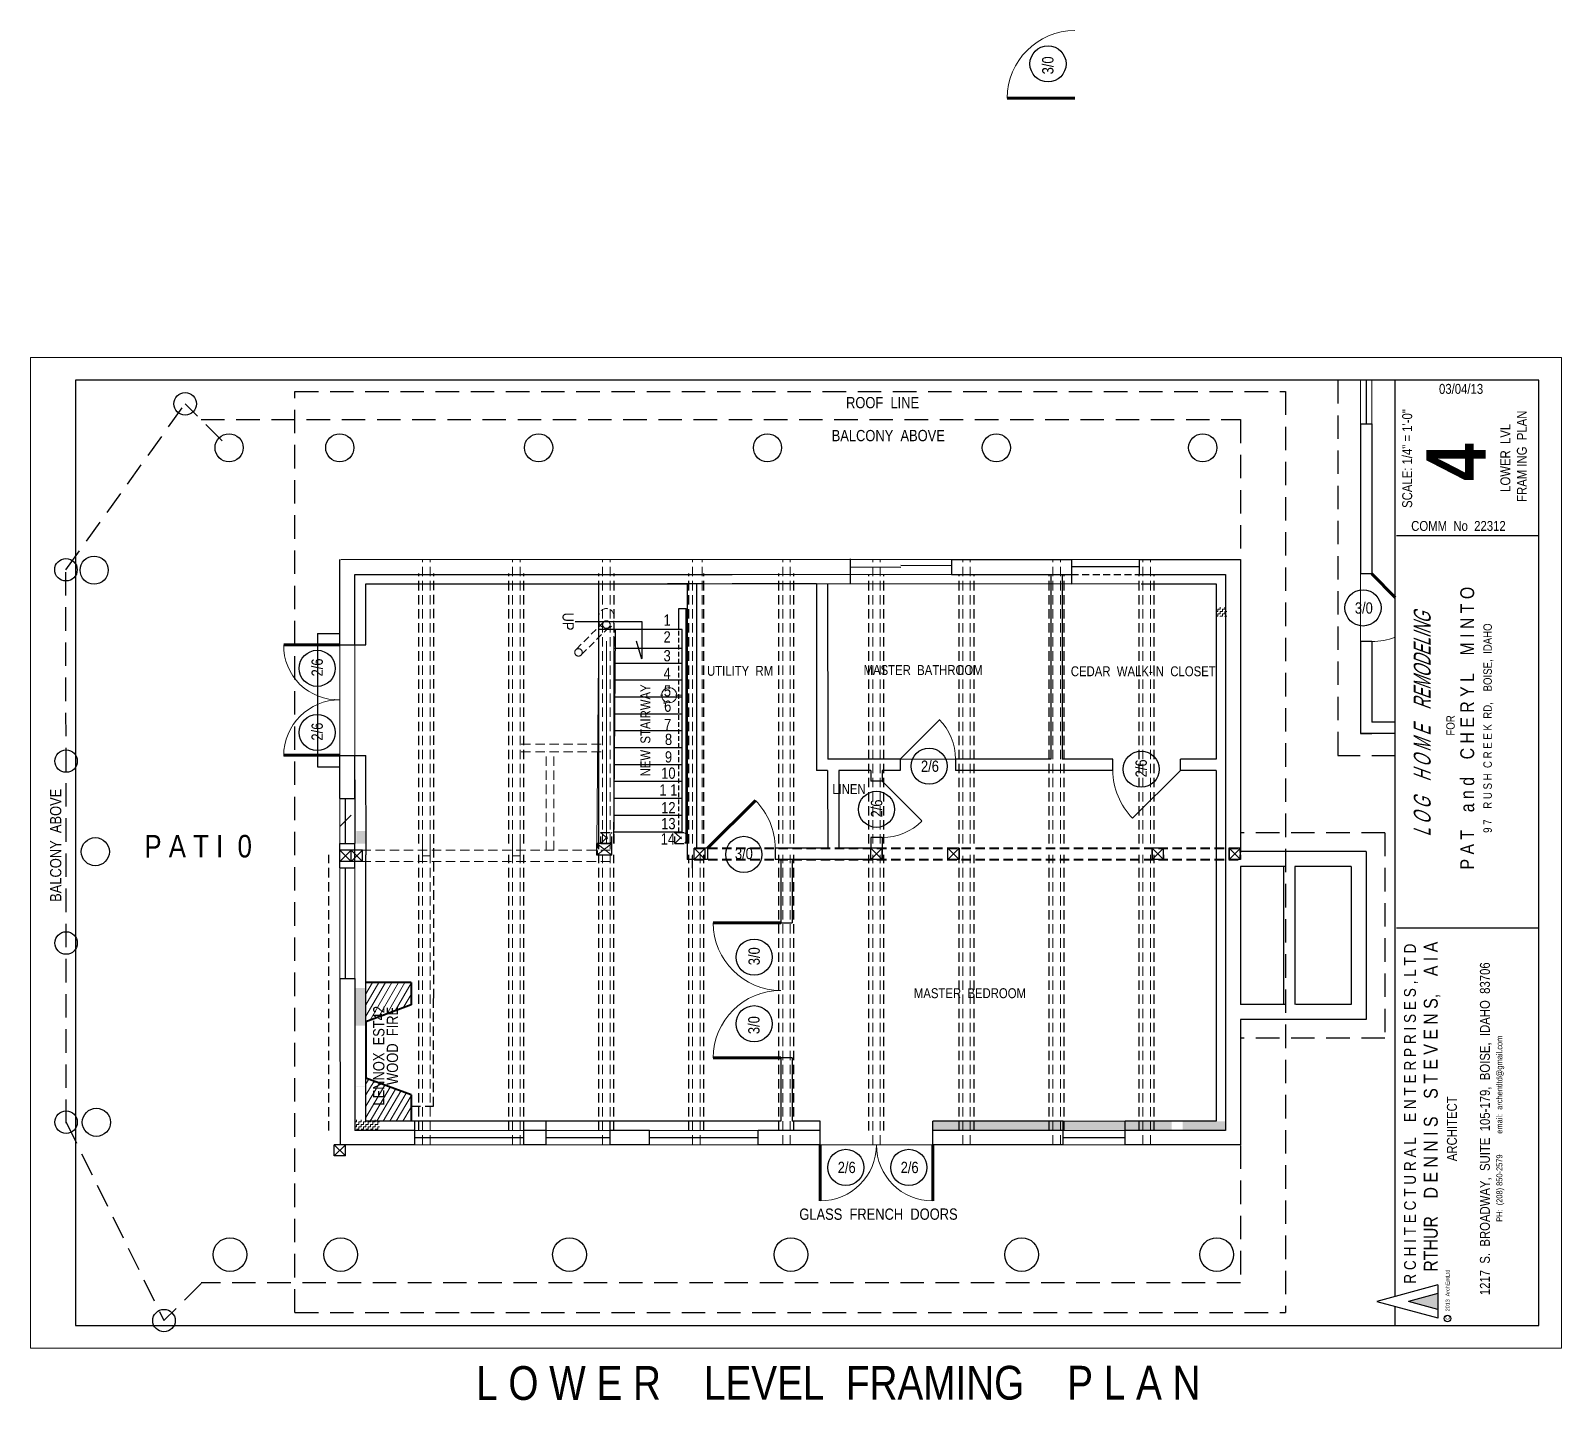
# Model space of a CAD drawing. Header units: inches. Extents: x -243 to 1653, y 329 to 1059.
# Drawn here: x -243 to 573, y 329 to 1059 of the extents above; entities that cross this region are included whole.
import ezdxf

# ---------------------------------------------------------------- set-up
doc = ezdxf.new("R2010")
doc.units = ezdxf.units.IN
doc.header["$MEASUREMENT"] = 0
for name, pattern in [('DASHDOT2', [0.5, 0.25, -0.125, 0, -0.125]), ('DOT', [0.25, 0, -0.25]), ('HIDDEN', [0.375, 0.25, -0.125])]:
    doc.linetypes.add(name, pattern=pattern)
for name, color, linetype, lineweight in [('DOORS', 7, 'Continuous', 60), ('DRIVEWAY', 7, 'DOT', 30), ('ELEC SYMBOLS', 7, 'Continuous', 20), ('FLOOR BEAMS', 3, 'Continuous', 30), ('FLOOR JOIST', 7, 'Continuous', 20), ('FOUNDATION', 7, 'Continuous', 30), ('MASONRY', 14, 'Continuous', 30), ('NEW  ROUIGH SAWN  BEAMS', 3, 'HIDDEN', 40), ('ROOF', 7, 'HIDDEN', 30), ('STAIRS', 7, 'Continuous', 20), ('WALL FRAMING', 7, 'Continuous', 30), ('WALLS', 7, 'Continuous', 30), ('WINDOWS', 5, 'Continuous', 30)]:
    doc.layers.add(name, color=color, linetype=linetype, lineweight=lineweight)
for name, color, linetype in [('TEXT', 7, 'Continuous'), ('TEXT80', 15, 'Continuous'), ('TITLE BLOCK', 7, 'Continuous'), ('TITLE_BLOCK', 250, 'Continuous')]:
    doc.layers.add(name, color=color, linetype=linetype)
doc.styles.add('ARCH ENT', font='technical.ttf', dxfattribs={"height": 2})
doc.styles.add('ARCHENT', font='technical.ttf', dxfattribs={"height": 6})
doc.styles.add('EXIST', font='romans.shx', dxfattribs={"width": 0.75, "oblique": 20, "height": 12})

# ---------------------------------------------------------------- blocks, each defined once
blk = doc.blocks.new('A$C4B672F97')
at = {"layer": 'STAIRS', "color": 7, "linetype": 'HIDDEN', "lineweight": 9, "ltscale": 15}
for p, q in [((-3.14, 2.52), (-17.99, -12.33)), ((-0.31, -0.31), (-15.16, -15.16))]:
    blk.add_line(p, q, dxfattribs=at)
at = {"layer": 'STAIRS', "linetype": 'DASHDOT2', "lineweight": 9, "ltscale": 150}
for centre in [(-1.72, 1.1), (-16.57, -13.75)]:
    blk.add_circle(centre, 2, dxfattribs=at)
at = {"layer": 'STAIRS', "color": 7, "linetype": 'HIDDEN', "lineweight": 9, "ltscale": 15}
for centre, start, end in [((-1.72, 5.62), 0, 180), ((-1.72, 3.1), 180, 0)]:
    blk.add_arc(centre, 4, start, end, dxfattribs=at)

msp = doc.modelspace()

# ---------------------------------------------------------------- hatches: boundary and pattern name
at = {"layer": 'TITLE_BLOCK', "linetype": 'Continuous', "ltscale": 0.5}
msp.add_hatch(color=1, dxfattribs=at).paths.add_polyline_path([(506.87, 386.07), (491.29, 381.84), (506.87, 377.61)])
at = {"layer": 'WALLS', "linetype": 'Continuous', "lineweight": 20, "ltscale": 20}
h = msp.add_hatch(dxfattribs=at)
h.set_pattern_fill('ZIGZAG', color=46, scale=10, style=0)
h.set_pattern_definition([(360, (115.8157, -17.8687), (1.25, 1.25), [1.25, -1.25]), (90, (117.0657, -17.8687), (-1.25, 1.25), [1.25, -1.25])])
h.paths.add_polyline_path([(394.38, 747.03), (394.38, 752.03), (389.14, 752.03), (389.14, 747.03)])
h = msp.add_hatch(dxfattribs=at)
h.set_pattern_fill('ZIGZAG', color=46, scale=10, angle=90, style=0)
h.set_pattern_definition([(90, (700.392, 338.9417), (-1.25, 1.25), [1.25, -1.25]), (180, (700.392, 340.1917), (-1.25, -1.25), [1.25, -1.25])])
h.paths.add_polyline_path([(-69.52, 496.58), (-64.52, 496.58), (-64.52, 496.63), (-69.52, 496.63)])
h.paths.add_polyline_path([(-69.51, 625.9), (-64.5, 625.9), (-64.5, 632.63), (-69.51, 632.63)])
h = msp.add_hatch(dxfattribs=at)
h.set_pattern_fill('ZIGZAG', color=46, scale=10, angle=90, style=0)
h.set_pattern_definition([(90, (699.8932, 255.2654), (-1.25, 1.25), [1.25, -1.25]), (180, (699.8932, 256.5154), (-1.25, -1.25), [1.25, -1.25])])
h.paths.add_polyline_path([(-70.01, 528.93), (-65, 528.93), (-65, 548.95), (-70.01, 548.95)])
h.paths.add_polyline_path([(-70.01, 412.9), (-65.01, 412.9), (-65.01, 412.95), (-70.01, 412.95)])
h = msp.add_hatch(dxfattribs=at)
h.set_pattern_fill('ZIGZAG', color=46, scale=10, style=0)
h.set_pattern_definition([(0, (-294.4676, -291.2604), (1.25, 1.25), [1.25, -1.25]), (90, (-293.2176, -291.2604), (-1.25, 1.25), [1.25, -1.25])])
h.paths.add_polyline_path([(-57.27, 473.64), (-57.27, 478.64), (-69.78, 478.64), (-69.78, 473.64)])
h = msp.add_hatch(dxfattribs=at)
h.set_pattern_fill('ZIGZAG', color=46, scale=10, style=0)
h.set_pattern_definition([(0, (-1.7173, 0), (1.25, 1.25), [1.25, -1.25]), (90, (-0.4673, 0), (-1.25, 1.25), [1.25, -1.25])])
h.paths.add_polyline_path([(255.97, 477.9), (251.97, 477.9), (251.97, 472.9), (255.97, 472.9)])
h.paths.add_polyline_path([(299.97, 477.9), (255.97, 477.9), (255.97, 472.9), (299.97, 472.9)])
h.paths.add_polyline_path([(303.97, 477.9), (299.97, 477.9), (299.97, 472.9), (303.97, 472.9)])
h.paths.add_polyline_path([(305.47, 477.9), (303.97, 477.9), (303.97, 472.9), (305.47, 472.9)])
h.paths.add_polyline_path([(338.47, 477.9), (305.47, 477.9), (305.47, 472.9), (338.47, 472.9)])
h.paths.add_polyline_path([(347.97, 477.9), (338.47, 477.9), (338.47, 472.9), (347.97, 472.9)])
h.paths.add_polyline_path([(351.97, 477.9), (347.97, 477.9), (347.97, 472.9), (351.97, 472.9)])
h.paths.add_polyline_path([(364.97, 477.9), (351.97, 477.9), (351.97, 472.9), (364.97, 472.9)])
h.paths.add_polyline_path([(393.97, 477.9), (370.97, 477.9), (370.97, 472.9), (393.97, 472.9)])
h.paths.add_polyline_path([(237.67, 477.9), (237.67, 472.9), (251.97, 472.9), (251.97, 477.9)])

# ---------------------------------------------------------------- linework, layer by layer
at = {"layer": 'DOORS', "color": 1, "linetype": 'Continuous', "ltscale": 15}
for p, q in [((313.37, 1023.3), (277.37, 1023.3)), ((-78.32, 731.9), (-108.32, 731.9)), ((-78.32, 672.99), (-108.32, 672.99)), ((117.68, 623.4), (143.14, 648.86)), ((156.68, 583.65), (120.68, 583.65)), ((156.68, 511.65), (120.68, 511.65)), ((177.67, 465.4), (177.67, 435.4)), ((237.67, 465.4), (237.67, 435.4))]:
    msp.add_line(p, q, dxfattribs=at)
at = {"layer": 'DOORS', "ltscale": 15}
msp.add_line((471.68, 769.65), (484.21, 757.13), dxfattribs=at)
at = {"layer": 'DOORS', "color": 1, "linetype": 'Continuous', "lineweight": 5, "ltscale": 15}
for centre, radius, start, end in [((313.37, 1023.3), 36, 90, 180), ((219.8, 670.92), 30, 0, 45), ((369.68, 664.9), 36, 180, 225), ((117.68, 623.4), 36, 0, 45), ((156.68, 583.65), 36, 180, 270), ((156.68, 511.65), 36, 90, 180), ((177.67, 465.4), 30, 270, 0), ((237.67, 465.4), 30, 180, 270)]:
    msp.add_arc(centre, radius, start, end, dxfattribs=at)
at = {"layer": 'DOORS', "lineweight": 9, "ltscale": 15}
msp.add_arc((471.68, 769.65), 35.99, 270, 290.36159, dxfattribs=at)
at = {"layer": 'DOORS', "color": 7, "linetype": 'Continuous', "lineweight": 5, "ltscale": 15}
for centre, radius, start, end in [((-79.49, 731.41), 28.83, 179.03384, 272.33305), ((-78.32, 672.58), 30, 90, 180)]:
    msp.add_arc(centre, radius, start, end, dxfattribs=at)
at = {"layer": 'DRIVEWAY', "color": 1, "linetype": 'Continuous', "lineweight": 9, "ltscale": 20}
msp.add_arc((210.69, 659.16), 30, 270.00002, 315.00002, dxfattribs=at)
at = {"layer": 'ELEC SYMBOLS', "color": 7, "linetype": 'Continuous', "lineweight": 20, "ltscale": 20}
msp.add_line((-64.44, 764.4), (-64.44, 749.4), dxfattribs=at)
at = {"layer": 'ELEC SYMBOLS', "color": 6, "linetype": 'Continuous', "lineweight": 9, "ltscale": 150}
for p, q in [((93.77, 704.99), (92.58, 704.99)), ((97.18, 708.4), (97.18, 709.59)), ((103.66, 704.99), (100.58, 704.99)), ((94.55, 700.4), (94.55, 701.59))]:
    msp.add_line(p, q, dxfattribs=at)
at = {"layer": 'ELEC SYMBOLS', "color": 6, "lineweight": 20, "ltscale": 15}
msp.add_circle((97.18, 704.99), 4, dxfattribs=at)
at = {"layer": 'FLOOR BEAMS', "color": 7, "linetype": 'HIDDEN', "lineweight": 20, "ltscale": 20}
for p, q in [((-34.32, 625.9), (-34.31, 777.4)), ((-30.32, 625.9), (-30.32, 777.4)), ((13.68, 625.9), (13.68, 777.4)), ((17.68, 625.9), (17.69, 777.4)), ((109.68, 625.9), (109.68, 777.41)), ((114.68, 625.9), (114.68, 777.41)), ((157.68, 625.9), (157.68, 777.41)), ((161.68, 625.9), (161.68, 777.4)), ((205.68, 625.9), (205.68, 777.4)), ((209.68, 625.9), (209.68, 777.4)), ((253.68, 625.9), (253.68, 777.4)), ((257.68, 625.9), (257.68, 777.4)), ((301.68, 625.9), (301.68, 777.4)), ((305.68, 625.9), (305.68, 777.4)), ((349.68, 625.9), (349.68, 777.4)), ((353.68, 625.9), (353.68, 777.4)), ((60.83, 678.9), (17.68, 678.9)), ((60.83, 674.9), (17.68, 674.9)), ((31.68, 622.34), (31.68, 674.9)), ((35.68, 622.34), (35.68, 674.9)), ((65.68, 622.34), (-70.32, 622.34)), ((65.68, 465.4), (65.68, 625.9)), ((65.68, 616.34), (-70.32, 616.34)), ((-34.32, 465.4), (-34.32, 619.9)), ((-30.32, 465.4), (-30.32, 619.9)), ((13.68, 465.4), (13.68, 619.9)), ((17.68, 465.4), (17.68, 619.9)), ((61.68, 465.4), (61.68, 619.9)), ((109.68, 465.4), (109.68, 619.9)), ((113.68, 465.4), (113.68, 619.9)), ((157.68, 465.4), (157.68, 619.9)), ((161.68, 465.4), (161.68, 619.9)), ((205.68, 465.4), (205.68, 619.9)), ((209.68, 465.4), (209.68, 619.9)), ((253.68, 465.4), (253.68, 619.32)), ((257.68, 465.4), (257.68, 619.9)), ((301.68, 465.4), (301.68, 619.9)), ((305.68, 465.4), (305.68, 619.9)), ((349.68, 465.4), (349.68, 619.9)), ((353.68, 465.4), (353.68, 619.9))]:
    msp.add_line(p, q, dxfattribs=at)
at = {"layer": 'FLOOR BEAMS', "color": 3, "linetype": 'HIDDEN', "lineweight": 30, "ltscale": 20}
for p, q in [((-36.32, 625.9), (-36.32, 769.91)), ((-28.32, 543.5), (-28.32, 769.91)), ((11.68, 625.9), (11.68, 769.91)), ((19.68, 625.9), (19.68, 769.91)), ((59.76, 625.9), (59.76, 769.91)), ((67.76, 625.9), (67.76, 769.91)), ((107.68, 625.9), (107.68, 769.9)), ((115.68, 625.9), (115.68, 769.9)), ((155.68, 625.9), (155.68, 769.91)), ((163.68, 625.9), (163.68, 769.91)), ((203.68, 625.9), (203.68, 769.4)), ((211.68, 625.9), (211.68, 769.4)), ((251.68, 625.9), (251.68, 769.4)), ((259.68, 625.9), (259.68, 769.4)), ((299.68, 625.9), (299.68, 769.4)), ((307.68, 625.9), (307.68, 769.4)), ((347.68, 625.9), (347.68, 769.4)), ((355.68, 625.9), (355.65, 769.39)), ((59.68, 472.9), (59.68, 764.39)), ((-84.24, 472.9), (-84.24, 619.9)), ((-36.32, 472.9), (-36.32, 619.9)), ((11.68, 472.9), (11.68, 619.9)), ((19.68, 472.9), (19.68, 619.9)), ((67.68, 472.9), (67.68, 619.9)), ((107.68, 472.9), (107.68, 619.9)), ((115.68, 472.9), (115.68, 619.9)), ((155.68, 472.9), (155.68, 619.9)), ((163.68, 472.9), (163.68, 619.9)), ((203.68, 472.9), (203.68, 619.9)), ((211.68, 472.9), (211.68, 619.9)), ((251.68, 472.9), (251.68, 619.32)), ((259.68, 472.9), (259.68, 619.9)), ((299.68, 472.9), (299.68, 619.9)), ((307.68, 472.9), (307.68, 619.9)), ((347.68, 472.9), (347.68, 619.9)), ((355.68, 472.9), (355.68, 619.9))]:
    msp.add_line(p, q, dxfattribs=at)
at = {"layer": 'FLOOR BEAMS', "color": 1, "linetype": 'Continuous', "lineweight": 30, "ltscale": 20}
for p, q in [((59.68, 625.9), (59.68, 764.39)), ((67.68, 625.9), (68.56, 739.96))]:
    msp.add_line(p, q, dxfattribs=at)
at = {"layer": 'FLOOR BEAMS', "color": 3, "linetype": 'HIDDEN', "lineweight": 40, "ltscale": 20}
for p, q in [((110.43, 623.42), (401.68, 623.4)), ((110.43, 617.4), (401.68, 617.4))]:
    msp.add_line(p, q, dxfattribs=at)
at = {"layer": 'FLOOR JOIST', "color": 7, "linetype": 'Continuous', "lineweight": 9, "ltscale": 20}
for p, q in [((-34.32, 619.9), (-34.32, 625.9)), ((-30.32, 619.9), (-30.32, 625.9)), ((13.68, 619.9), (13.68, 625.9)), ((17.68, 619.9), (17.68, 625.9)), ((-34.32, 619.34), (-30.32, 619.34)), ((13.68, 619.34), (17.68, 619.34))]:
    msp.add_line(p, q, dxfattribs=at)
at = {"layer": 'FOUNDATION', "color": 8, "ltscale": 15}
for p, q in [((468.68, 621.65), (401.68, 621.65)), ((468.68, 621.65), (468.68, 532.15)), ((460.68, 613.65), (430.68, 613.65)), ((460.68, 613.65), (460.68, 540.15)), ((425.68, 540.15), (401.68, 540.15)), ((460.68, 540.15), (431.18, 540.15)), ((468.68, 532.15), (401.68, 532.15))]:
    msp.add_line(p, q, dxfattribs=at)
at = {"layer": 'MASONRY', "color": 1, "linetype": 'Continuous', "lineweight": 40, "ltscale": 15}
for p, q in [((-40.44, 551.9), (-64.44, 551.9)), ((-40.44, 551.9), (-40.44, 539.9)), ((-64.44, 530.9), (-64.44, 500.9)), ((-40.44, 491.9), (-40.44, 477.9))]:
    msp.add_line(p, q, dxfattribs=at)
at = {"layer": 'MASONRY', "color": 1, "linetype": 'Continuous', "lineweight": 9, "ltscale": 20}
for p, q in [((-54.05, 551.9), (-64.44, 533.9)), ((-60.97, 551.9), (-64.44, 545.9)), ((-57.51, 551.9), (-64.44, 539.9)), ((-50.58, 551.9), (-62.23, 531.73)), ((-47.12, 551.9), (-57.81, 533.39)), ((-43.65, 551.9), (-53.38, 535.04)), ((-40.44, 551.47), (-48.96, 536.7)), ((-40.44, 545.47), (-44.54, 538.36)), ((-63.01, 500.37), (-64.44, 497.9)), ((-60.17, 499.3), (-64.44, 491.9)), ((-57.32, 498.23), (-64.44, 485.9)), ((-54.47, 497.16), (-64.44, 479.9)), ((-51.62, 496.09), (-62.13, 477.9)), ((-48.78, 495.03), (-58.66, 477.9)), ((-45.93, 493.96), (-55.2, 477.9)), ((-43.08, 492.89), (-51.74, 477.9)), ((-40.44, 491.47), (-48.27, 477.9)), ((-40.44, 485.47), (-44.81, 477.9))]:
    msp.add_line(p, q, dxfattribs=at)
at = {"layer": 'MASONRY', "color": 1, "linetype": 'Continuous', "lineweight": 40, "ltscale": 20}
for p, q in [((-40.44, 539.9), (-64.44, 530.9)), ((-40.44, 491.9), (-64.44, 500.9))]:
    msp.add_line(p, q, dxfattribs=at)
at = {"layer": 'MASONRY', "color": 1, "linetype": 'HIDDEN', "lineweight": 30, "ltscale": 20}
for p, q in [((-28.44, 485.9), (-28.44, 545.9)), ((-40.44, 485.9), (-28.44, 485.9))]:
    msp.add_line(p, q, dxfattribs=at)
at = {"layer": 'NEW  ROUIGH SAWN  BEAMS', "ltscale": 10}
msp.add_line((58.68, 625.9), (58.68, 619.65), dxfattribs=at)
msp.add_line((58.68, 625.9), (58.68, 619.65), dxfattribs=at)
at = {"layer": 'NEW  ROUIGH SAWN  BEAMS', "color": 7, "ltscale": 10}
msp.add_line((401.68, 617.4), (401.68, 623.4), dxfattribs=at)
msp.add_line((401.68, 617.4), (401.68, 623.4), dxfattribs=at)
at = {"layer": 'ROOF', "linetype": 'HIDDEN', "ltscale": 50}
for p, q in [((-102.32, 375.9), (-102.32, 866.9)), ((-102.32, 866.9), (425.68, 866.9)), ((425.68, 866.9), (425.68, 375.9)), ((-102.32, 375.9), (425.68, 375.9))]:
    msp.add_line(p, q, dxfattribs=at)
at = {"layer": 'ROOF', "ltscale": 50}
for p in [(453.68, 872.95), (484.21, 672.65)]:
    msp.add_line(p, (453.68, 672.65), dxfattribs=at)
at = {"layer": 'ROOF', "color": 8, "ltscale": 50}
for p, q in [((478.68, 631.65), (401.68, 631.65)), ((478.68, 522.15), (401.68, 522.15))]:
    msp.add_line(p, q, dxfattribs=at)
at = {"layer": 'ROOF', "color": 8, "linetype": 'HIDDEN', "ltscale": 50}
msp.add_line((478.68, 631.65), (478.68, 522.15), dxfattribs=at)
at = {"layer": 'STAIRS', "color": 1, "linetype": 'Continuous', "lineweight": 30, "ltscale": 20}
msp.add_line((102.26, 751.19), (106.26, 751.19), dxfattribs=at)
at = {"layer": 'STAIRS', "color": 1, "linetype": 'Continuous', "lineweight": 20, "ltscale": 15}
msp.add_line((58.68, 625.9), (59.68, 743.63), dxfattribs=at)
at = {"layer": 'STAIRS', "color": 1, "lineweight": 25, "ltscale": 15}
msp.add_line((-90.32, 737.9), (-90.32, 666.9), dxfattribs=at)
at = {"layer": 'STAIRS', "color": 1, "linetype": 'Continuous', "lineweight": 25, "ltscale": 20}
for p, q in [((-90.32, 737.9), (-78.32, 737.9)), ((-90.32, 666.9), (-78.32, 666.9))]:
    msp.add_line(p, q, dxfattribs=at)
at = {"layer": 'STAIRS', "color": 1, "lineweight": 30, "ltscale": 15}
for p, q in [((104.11, 739.96), (59.68, 739.96)), ((104.11, 721.96), (67.61, 721.96)), ((104.11, 712.96), (67.61, 712.96)), ((104.11, 703.96), (67.61, 703.96)), ((104.11, 694.96), (67.61, 694.96)), ((104.11, 685.96), (67.61, 685.96)), ((104.11, 676.96), (67.61, 676.96)), ((104.11, 667.96), (67.61, 667.96)), ((104.11, 658.96), (67.61, 658.96)), ((104.11, 649.96), (67.61, 649.96)), ((104.11, 640.96), (67.61, 640.96)), ((104.11, 631.96), (67.61, 631.96))]:
    msp.add_line(p, q, dxfattribs=at)
at = {"layer": 'STAIRS', "linetype": 'Continuous', "lineweight": 20, "ltscale": 15}
for p, q in [((67.61, 628.4), (67.61, 736.4)), ((63.68, 625.9), (63.68, 733.9))]:
    msp.add_line(p, q, dxfattribs=at)
at = {"layer": 'STAIRS', "color": 1, "linetype": 'Continuous', "lineweight": 30, "ltscale": 15}
for p, q in [((104.11, 631.96), (104.11, 739.96)), ((104.11, 729.96), (67.61, 729.96))]:
    msp.add_line(p, q, dxfattribs=at)
at = {"layer": 'STAIRS', "color": 4, "linetype": 'Continuous', "lineweight": 30, "ltscale": 15}
for p, q in [((354.68, 619.95), (354.68, 617.45)), ((354.68, 619.95), (354.68, 617.45)), ((360.68, 619.94), (360.68, 617.44)), ((360.68, 619.94), (360.68, 617.44))]:
    msp.add_line(p, q, dxfattribs=at)
at = {"layer": 'STAIRS', "color": 7, "linetype": 'Continuous', "lineweight": 30, "ltscale": 15}
for p, q in [((395.68, 619.95), (395.68, 617.45)), ((395.68, 619.95), (395.68, 617.45)), ((401.68, 619.94), (401.68, 617.44)), ((401.68, 619.94), (401.68, 617.44))]:
    msp.add_line(p, q, dxfattribs=at)
at = {"layer": 'TEXT', "linetype": 'Continuous', "ltscale": 15}
for p, q in [((46.99, 744.37), (82.57, 744.37)), ((82.57, 744.27), (82.57, 724.52)), ((82.57, 724.3), (79.71, 733.77))]:
    msp.add_line(p, q, dxfattribs=at)
for centre in [(299.11, 1041.54), (467.02, 751.52), (-90.42, 719.33), (-90.42, 685.13), (235.72, 667.16), (348.74, 665.54), (207.71, 644.16), (136.97, 620.15), (142.43, 565.41), (142.43, 529.89), (191.34, 453.29), (224.87, 453.29)]:
    msp.add_circle(centre, 9.63, dxfattribs=at)
at = {"layer": 'TITLE BLOCK', "color": 7, "linetype": 'Continuous', "lineweight": 0, "ltscale": 0.5}
for p, q in [((572.77, 884.95), (-243.22, 884.95)), ((-243.22, 884.95), (-243.22, 356.95)), ((572.77, 884.95), (572.77, 356.95)), ((-243.22, 356.95), (572.77, 356.95))]:
    msp.add_line(p, q, dxfattribs=at)
at = {"layer": 'TITLE BLOCK', "color": 7, "linetype": 'Continuous', "lineweight": 30, "ltscale": 0.5}
for p, q in [((-219.22, 872.95), (-219.22, 368.95)), ((560.77, 872.95), (-219.22, 872.95)), ((484.21, 384.51), (484.21, 872.95)), ((560.77, 368.95), (560.77, 872.95)), ((484.8, 581.02), (560.77, 581.02)), ((506.87, 390.66), (474.38, 381.84)), ((506.87, 386.04), (491.29, 381.81)), ((506.87, 386.04), (491.29, 381.81)), ((506.87, 390.66), (506.87, 373.02)), ((506.87, 390.63), (506.87, 372.99)), ((484.21, 368.95), (484.21, 379.18)), ((506.87, 377.58), (491.29, 381.81)), ((506.87, 377.58), (491.29, 381.81)), ((-219.22, 368.95), (560.77, 368.95))]:
    msp.add_line(p, q, dxfattribs=at)
at = {"layer": 'TITLE BLOCK', "color": 7, "linetype": 'Continuous', "lineweight": 30, "ltscale": 0.0625}
msp.add_line((474.38, 381.84), (506.87, 373.02), dxfattribs=at)
at = {"layer": 'TITLE BLOCK', "color": 7, "linetype": 'Continuous', "lineweight": 30, "ltscale": 0.5, "const_width": 0.791}
msp.add_lwpolyline([(484.8, 790.05), (560.77, 790.05)], dxfattribs=at)
at = {"layer": 'TITLE BLOCK', "color": 7, "linetype": 'Continuous'}
msp.add_circle((512.08, 372.71), 1.75, dxfattribs=at)
at = {"layer": 'WALL FRAMING', "lineweight": 9, "ltscale": 15}
for p, q in [((465.68, 872.95), (465.68, 849.65)), ((471.68, 872.95), (471.68, 849.65)), ((19.68, 777.4), (-38.32, 777.4)), ((465.68, 769.65), (465.68, 733.65)), ((340.18, 477.9), (307.18, 477.9)), ((19.68, 472.9), (-38.32, 472.9)), ((307.18, 465.4), (237.67, 465.4)), ((340.18, 472.9), (307.18, 472.9)), ((340.18, 465.4), (307.18, 465.4))]:
    msp.add_line(p, q, dxfattribs=at)
at = {"layer": 'WALL FRAMING', "linetype": 'HIDDEN', "ltscale": 50}
for p, q in [((-224.37, 771.91), (-160.83, 860.35)), ((-141.03, 840.55), (-160.83, 860.35)), ((-152.32, 851.9), (401.68, 851.9)), ((401.68, 851.9), (401.68, 777.4)), ((-224.32, 476.9), (-224.37, 771.91)), ((-224.32, 477.4), (-172.12, 371.6)), ((401.68, 465.02), (401.68, 391.4)), ((401.68, 391.77), (-152.32, 391.77)), ((-152.32, 391.4), (-172.12, 371.6))]:
    msp.add_line(p, q, dxfattribs=at)
at = {"layer": 'WALL FRAMING', "ltscale": 15}
for p, q in [((465.68, 849.65), (465.68, 769.65)), ((465.73, 849.65), (471.73, 849.66)), ((471.68, 849.66), (471.68, 769.66)), ((-77.78, 777.43), (193.68, 777.46)), ((247.68, 777.42), (311.68, 777.44)), ((347.68, 777.39), (401.68, 777.4)), ((401.68, 777.4), (401.68, 621.65)), ((-70.32, 731.9), (-70.32, 769.4)), ((-70.32, 731.9), (-70.32, 769.4)), ((-70.32, 769.4), (130.68, 769.4)), ((247.69, 769.4), (300.69, 769.4)), ((300.68, 769.4), (311.69, 769.4)), ((347.68, 769.39), (393.68, 769.4)), ((393.68, 769.4), (393.68, 664.9)), ((471.64, 769.66), (465.64, 769.65)), ((-78.32, 731.9), (-70.32, 731.9)), ((471.68, 733.66), (465.68, 733.65)), ((465.68, 733.65), (465.68, 684.65)), ((471.68, 733.66), (471.68, 690.65)), ((484.21, 690.65), (471.68, 690.65)), ((484.21, 684.65), (465.68, 684.65)), ((465.68, 684.65), (471.68, 684.65)), ((-78.32, 672.9), (-70.32, 672.9)), ((-70.46, 672.9), (-64.44, 672.9)), ((-70.32, 649.9), (-70.32, 672.9)), ((-64.32, 619.9), (-64.44, 672.9)), ((393.68, 664.9), (393.68, 472.9)), ((156.68, 617.4), (153.68, 617.4)), ((210.68, 617.4), (162.68, 617.4)), ((-78.32, 553.9), (-70.32, 553.9)), ((401.68, 532.15), (401.68, 465.4)), ((19.68, 465.4), (19.68, 477.9)), ((65.68, 465.4), (65.68, 477.9)), ((-81.45, 459.4), (-81.45, 465.4)), ((-75.45, 465.4), (-81.45, 465.4)), ((-81.45, 459.4), (-81.45, 465.4)), ((-75.45, 459.4), (-75.45, 465.4)), ((156.68, 472.9), (144.68, 472.9)), ((177.67, 465.4), (144.68, 465.4)), ((156.68, 472.9), (156.68, 472.9)), ((307.18, 465.4), (237.67, 465.4)), ((401.68, 465.4), (340.18, 465.4)), ((-75.45, 459.4), (-81.45, 459.4))]:
    msp.add_line(p, q, dxfattribs=at)
at = {"layer": 'WALL FRAMING', "color": 7, "ltscale": 15}
for p, q in [((-78.32, 731.9), (-78.32, 777.4)), ((193.69, 777.72), (193.59, 764.78)), ((247.68, 777.42), (247.69, 769.57)), ((-78.32, 616.34), (-78.32, 622.34)), ((-78.32, 616.34), (-78.32, 622.34)), ((395.68, 623.4), (395.68, 617.4)), ((395.68, 617.4), (395.68, 623.4)), ((395.68, 617.4), (395.68, 623.4)), ((401.68, 623.4), (395.68, 623.4)), ((395.68, 623.4), (395.68, 617.4)), ((395.68, 617.4), (395.68, 623.4)), ((395.68, 617.4), (395.68, 623.4)), ((401.68, 623.4), (395.68, 623.4)), ((401.68, 617.4), (401.68, 623.4)), ((401.68, 617.4), (401.68, 623.4)), ((401.68, 617.4), (395.68, 617.4)), ((401.68, 617.4), (395.68, 617.4))]:
    msp.add_line(p, q, dxfattribs=at)
at = {"layer": 'WALL FRAMING', "color": 7, "lineweight": 30, "ltscale": 15}
for p, q in [((130.68, 769.4), (193.63, 769.5)), ((177.67, 472.9), (156.68, 472.9)), ((307.18, 472.9), (237.67, 472.9)), ((393.68, 472.9), (340.18, 472.9))]:
    msp.add_line(p, q, dxfattribs=at)
at = {"layer": 'WALL FRAMING', "lineweight": 20, "ltscale": 15}
msp.add_line((193.63, 769.4), (247.69, 769.4), dxfattribs=at)
at = {"layer": 'WALL FRAMING', "color": 1, "ltscale": 15}
for p, q in [((300.68, 769.4), (300.68, 670.9)), ((306.67, 769.4), (306.68, 670.9)), ((311.69, 769.4), (311.69, 764.41)), ((-64.44, 731.9), (-64.44, 764.4)), ((-64.44, 764.4), (75.15, 764.39)), ((-36.36, 764.4), (106.68, 764.39)), ((96.29, 764.49), (115.68, 764.49)), ((106.68, 764.49), (106.68, 617.4)), ((111.68, 764.48), (311.69, 764.41)), ((111.68, 764.42), (111.68, 623.42)), ((130.68, 764.49), (175.68, 764.49)), ((175.68, 764.48), (175.68, 664.92)), ((181.5, 764.48), (181.68, 670.9)), ((348.68, 764.37), (388.7, 764.38)), ((355.69, 764.39), (388.7, 764.38)), ((388.7, 764.38), (388.7, 670.89)), ((-70.46, 731.9), (-64.44, 731.9)), ((241.47, 692.11), (220.26, 670.9)), ((-78.32, 649.9), (-78.32, 672.9)), ((220.26, 670.9), (181.68, 670.9)), ((220.26, 670.9), (220.26, 664.9)), ((249.8, 670.9), (249.8, 664.9)), ((300.68, 670.9), (249.8, 670.9)), ((333.68, 670.9), (306.68, 670.9)), ((333.68, 664.9), (333.68, 670.9)), ((369.68, 664.9), (369.68, 670.9)), ((388.7, 670.89), (369.68, 670.89)), ((181.64, 664.92), (175.68, 664.92)), ((181.64, 664.88), (181.78, 623.38)), ((204.68, 664.92), (187.68, 664.92)), ((187.68, 664.86), (187.68, 623.34)), ((204.68, 664.92), (204.69, 659.16)), ((210.68, 664.92), (210.68, 659.16)), ((220.26, 664.92), (210.68, 664.92)), ((333.68, 664.9), (249.8, 664.9)), ((344.23, 639.44), (369.68, 664.9)), ((388.7, 664.89), (369.68, 664.89)), ((388.7, 664.89), (388.7, 477.9)), ((-70.32, 659.89), (-70.32, 625.9)), ((210.69, 659.16), (204.69, 659.16)), ((231.9, 637.95), (210.69, 659.16)), ((-78.32, 649.9), (-70.32, 649.9)), ((204.68, 629.16), (204.68, 623.4)), ((210.66, 629.16), (210.67, 617.4)), ((-78.32, 612.9), (-78.32, 625.9)), ((-78.32, 625.9), (-70.32, 625.9)), ((-70.32, 612.9), (-70.32, 625.9)), ((110.43, 617.42), (110.43, 623.42)), ((116.43, 623.42), (110.43, 623.42)), ((110.43, 617.42), (110.43, 623.42)), ((116.43, 623.42), (110.43, 623.42)), ((117.68, 623.4), (111.68, 623.4)), ((116.43, 617.42), (116.43, 623.42)), ((116.43, 617.42), (116.43, 623.42)), ((117.68, 623.4), (117.68, 617.4)), ((175.69, 623.42), (153.68, 623.4)), ((153.68, 623.4), (153.68, 617.4)), ((181.78, 623.38), (164.78, 623.38)), ((204.72, 623.4), (187.72, 623.4)), ((-78.32, 612.9), (-70.32, 612.9)), ((-64.44, 477.9), (-64.44, 619.9)), ((117.68, 617.42), (106.68, 617.4)), ((116.43, 617.4), (110.43, 617.4)), ((116.43, 617.4), (110.43, 617.4)), ((117.68, 617.42), (114.68, 617.42)), ((210.74, 617.4), (153.68, 617.4)), ((-70.32, 553.9), (-70.32, 472.9)), ((156.68, 477.9), (-64.4, 477.9)), ((-38.32, 465.4), (-38.32, 477.9)), ((31.68, 465.4), (31.68, 477.9)), ((177.67, 477.9), (162.68, 477.9)), ((177.67, 465.4), (177.67, 477.9)), ((307.18, 477.9), (237.67, 477.9)), ((237.67, 465.4), (237.67, 477.9)), ((307.18, 465.4), (307.18, 477.9)), ((340.18, 465.4), (340.18, 477.9)), ((388.7, 477.9), (340.18, 477.9)), ((-38.32, 465.4), (-78.17, 465.4)), ((-38.32, 472.9), (-70.32, 472.9)), ((31.68, 472.9), (19.68, 472.9)), ((31.68, 465.4), (19.68, 465.4)), ((86.68, 472.9), (65.68, 472.9)), ((86.68, 465.4), (65.68, 465.4)), ((86.68, 465.4), (86.68, 472.9)), ((144.68, 465.4), (144.68, 472.9))]:
    msp.add_line(p, q, dxfattribs=at)
at = {"layer": 'WALL FRAMING', "color": 1, "linetype": 'HIDDEN', "lineweight": 30, "ltscale": 15}
for p, q in [((60.68, 625.9), (60.68, 631.9)), ((66.68, 625.9), (66.68, 631.9)), ((100.18, 625.9), (100.18, 631.9)), ((106.18, 625.9), (106.18, 631.9))]:
    msp.add_line(p, q, dxfattribs=at)
at = {"layer": 'WALL FRAMING', "color": 1, "linetype": 'HIDDEN', "lineweight": 9, "ltscale": 20}
for p, q in [((60.68, 631.9), (66.68, 625.9)), ((60.68, 625.9), (66.68, 631.9)), ((100.18, 631.9), (106.18, 625.9)), ((100.18, 625.9), (106.18, 631.9))]:
    msp.add_line(p, q, dxfattribs=at)
at = {"layer": 'WALL FRAMING', "color": 1, "linetype": 'HIDDEN', "lineweight": 30, "ltscale": 20}
for p, q in [((60.68, 631.9), (66.68, 631.9)), ((100.18, 631.9), (106.18, 631.9)), ((60.68, 625.9), (66.68, 625.9)), ((100.18, 625.9), (106.18, 625.9))]:
    msp.add_line(p, q, dxfattribs=at)
at = {"layer": 'WALL FRAMING', "color": 1, "lineweight": 30, "ltscale": 15}
msp.add_line((210.68, 629.16), (204.68, 629.16), dxfattribs=at)
at = {"layer": 'WALL FRAMING', "color": 9, "ltscale": 15}
for p, q in [((-72.32, 616.34), (-72.32, 622.34)), ((-72.32, 616.34), (-72.32, 622.34)), ((-72.32, 616.34), (-72.32, 622.34)), ((-72.32, 616.34), (-72.32, 622.34)), ((110.43, 617.4), (110.43, 623.36)), ((110.43, 617.4), (110.43, 623.36))]:
    msp.add_line(p, q, dxfattribs=at)
at = {"layer": 'WALL FRAMING', "color": 7, "linetype": 'Continuous', "lineweight": 9, "ltscale": 25}
for p, q in [((58.68, 619.65), (66.68, 625.9)), ((58.68, 625.9), (66.68, 619.65)), ((58.68, 619.65), (66.68, 625.9)), ((58.68, 625.9), (66.68, 619.65))]:
    msp.add_line(p, q, dxfattribs=at)
at = {"layer": 'WALL FRAMING', "color": 1, "linetype": 'HIDDEN', "ltscale": 5}
msp.add_line((66.68, 625.88), (60.68, 625.88), dxfattribs=at)
msp.add_line((66.68, 625.88), (60.68, 625.88), dxfattribs=at)
at = {"layer": 'WALL FRAMING', "color": 1, "linetype": 'Continuous', "lineweight": 9, "ltscale": 15}
for p, q in [((110.43, 623.42), (116.43, 617.42)), ((110.43, 617.42), (116.43, 623.42)), ((110.43, 623.42), (116.43, 617.42)), ((110.43, 617.42), (116.43, 623.42))]:
    msp.add_line(p, q, dxfattribs=at)
at = {"layer": 'WALL FRAMING', "color": 6, "ltscale": 15}
for p, q in [((210.67, 623.4), (204.67, 623.4)), ((210.67, 623.4), (204.67, 623.4)), ((210.67, 617.4), (210.67, 623.4)), ((210.67, 617.4), (210.67, 623.4)), ((210.67, 617.4), (204.67, 617.4)), ((210.67, 617.4), (204.67, 617.4))]:
    msp.add_line(p, q, dxfattribs=at)
at = {"layer": 'WALL FRAMING', "color": 6, "linetype": 'Continuous', "lineweight": 9, "ltscale": 15}
for p, q in [((204.67, 623.4), (210.67, 617.4)), ((204.67, 617.4), (210.67, 623.4)), ((204.67, 623.4), (210.67, 617.4)), ((204.67, 617.4), (210.67, 623.4))]:
    msp.add_line(p, q, dxfattribs=at)
at = {"layer": 'WALL FRAMING', "color": 6, "linetype": 'Continuous', "lineweight": 30, "ltscale": 15}
msp.add_line((204.67, 617.4), (204.67, 623.4), dxfattribs=at)
msp.add_line((204.67, 617.4), (204.67, 623.4), dxfattribs=at)
at = {"layer": 'WALL FRAMING', "color": 4, "ltscale": 15}
for p, q in [((251.69, 623.4), (245.69, 623.4)), ((251.69, 623.4), (245.69, 623.4)), ((251.69, 617.4), (251.69, 623.4)), ((251.69, 617.4), (251.69, 623.4)), ((354.68, 623.4), (354.68, 617.4)), ((354.68, 617.4), (354.68, 623.4)), ((354.68, 617.4), (354.68, 623.4)), ((360.68, 623.4), (354.68, 623.4)), ((354.68, 623.4), (354.68, 617.4)), ((354.68, 617.4), (354.68, 623.4)), ((354.68, 617.4), (354.68, 623.4)), ((360.68, 623.4), (354.68, 623.4)), ((360.68, 617.4), (360.68, 623.4)), ((360.68, 617.4), (360.68, 623.4)), ((251.69, 617.4), (245.69, 617.4)), ((251.69, 617.4), (245.69, 617.4)), ((360.68, 617.4), (354.68, 617.4)), ((360.68, 617.4), (354.68, 617.4))]:
    msp.add_line(p, q, dxfattribs=at)
at = {"layer": 'WALL FRAMING', "color": 4, "linetype": 'Continuous', "lineweight": 9, "ltscale": 15}
for p, q in [((245.69, 623.4), (251.69, 617.4)), ((245.69, 617.4), (251.69, 623.4)), ((245.69, 623.4), (251.69, 617.4)), ((245.69, 617.4), (251.69, 623.4)), ((354.68, 623.4), (360.68, 617.4)), ((354.68, 617.4), (360.68, 623.4)), ((354.68, 623.4), (360.68, 617.4)), ((354.68, 617.4), (360.68, 623.4))]:
    msp.add_line(p, q, dxfattribs=at)
at = {"layer": 'WALL FRAMING', "color": 4, "linetype": 'Continuous', "lineweight": 30, "ltscale": 15}
msp.add_line((245.69, 617.4), (245.69, 623.4), dxfattribs=at)
msp.add_line((245.69, 617.4), (245.69, 623.4), dxfattribs=at)
at = {"layer": 'WALL FRAMING', "color": 7, "linetype": 'Continuous', "lineweight": 9, "ltscale": 15}
for p, q in [((395.68, 623.4), (401.68, 617.4)), ((395.68, 617.4), (401.68, 623.4)), ((395.68, 623.4), (401.68, 617.4)), ((395.68, 617.4), (401.68, 623.4))]:
    msp.add_line(p, q, dxfattribs=at)
at = {"layer": 'WALL FRAMING', "color": 8, "ltscale": 15}
for p, q in [((401.68, 613.65), (401.68, 540.15)), ((425.68, 613.65), (401.68, 613.65)), ((424.68, 613.65), (424.68, 540.15)), ((430.68, 613.65), (430.68, 540.15))]:
    msp.add_line(p, q, dxfattribs=at)
at = {"layer": 'WALL FRAMING', "color": 1, "linetype": 'Continuous', "ltscale": 15}
msp.add_line((-78.32, 553.9), (-78.17, 465.4), dxfattribs=at)
at = {"layer": 'WALL FRAMING', "color": 1, "lineweight": 9, "ltscale": 15}
for p, q in [((19.68, 465.4), (-38.32, 465.4)), ((65.68, 472.9), (31.68, 472.9)), ((65.68, 465.4), (31.68, 465.4)), ((144.68, 472.9), (86.68, 472.9)), ((144.68, 465.4), (86.68, 465.4)), ((237.67, 465.4), (177.67, 465.4))]:
    msp.add_line(p, q, dxfattribs=at)
at = {"layer": 'WALL FRAMING', "ltscale": 15}
for centre, radius in [((-160.83, 860.35), 6), ((-137.42, 836.9), 7.5), ((-78.42, 836.9), 7.5), ((27.58, 836.9), 7.5), ((149.58, 836.9), 7.5), ((271.58, 836.9), 7.5), ((381.58, 836.9), 7.5), ((-224.37, 771.91), 6), ((-209.35, 771.67), 7.5), ((-224.32, 669.9), 6), ((-208.73, 621.6), 7.5), ((-224.32, 572.9), 6), ((-224.32, 477.4), 6), ((-208.15, 477.32), 7.5), ((-136.94, 406.77), 9), ((-77.94, 406.77), 9), ((44.06, 406.77), 9), ((162.06, 406.77), 9), ((285.06, 406.77), 9), ((389.06, 406.77), 9), ((-172.12, 371.6), 6)]:
    msp.add_circle(centre, radius, dxfattribs=at)
at = {"layer": 'WALLS', "linetype": 'HIDDEN', "lineweight": 9, "ltscale": 20}
for p, q in [((61.68, 625.9), (61.68, 777.42)), ((65.68, 625.9), (65.68, 777.42))]:
    msp.add_line(p, q, dxfattribs=at)
at = {"layer": 'WALLS', "color": 7, "linetype": 'HIDDEN', "lineweight": 30, "ltscale": 15}
msp.add_line((311.69, 769.4), (347.68, 769.42), dxfattribs=at)
at = {"layer": 'WALLS', "color": 1, "linetype": 'Continuous', "lineweight": 30, "ltscale": 20}
for p, q in [((102.26, 739.96), (102.26, 751.19)), ((106.25, 629.46), (106.26, 751.19))]:
    msp.add_line(p, q, dxfattribs=at)
at = {"layer": 'WALLS', "color": 1, "linetype": 'HIDDEN', "lineweight": 30, "ltscale": 10}
msp.add_line((102.25, 631.9), (102.25, 739.96), dxfattribs=at)
at = {"layer": 'WALLS', "color": 1, "lineweight": 9, "ltscale": 15}
for p, q in [((-78.32, 731.9), (-78.32, 672.9)), ((-78.32, 612.9), (-78.32, 553.9)), ((-70.32, 612.9), (-70.32, 553.9))]:
    msp.add_line(p, q, dxfattribs=at)
at = {"layer": 'WALLS', "lineweight": 9, "ltscale": 15}
msp.add_line((-70.32, 731.9), (-70.32, 672.9), dxfattribs=at)
at = {"layer": 'WALLS', "linetype": 'Continuous', "lineweight": 9, "ltscale": 20}
msp.add_line((220.26, 670.9), (249.8, 670.92), dxfattribs=at)
at = {"layer": 'WALLS', "color": 1, "linetype": 'Continuous', "lineweight": 9, "ltscale": 15}
msp.add_line((-78.32, 649.9), (-78.32, 625.9), dxfattribs=at)
at = {"layer": 'WALLS', "linetype": 'Continuous', "lineweight": 9, "ltscale": 15}
for p, q in [((-70.32, 649.9), (-70.32, 625.9)), ((-81.45, 465.4), (-75.45, 459.4)), ((-81.45, 459.4), (-75.45, 465.4))]:
    msp.add_line(p, q, dxfattribs=at)
at = {"layer": 'WALLS', "color": 7, "linetype": 'Continuous', "lineweight": 9, "ltscale": 15}
for p, q in [((-78.32, 635), (-72.32, 641)), ((-78.32, 622.34), (-72.32, 616.34)), ((-78.32, 616.34), (-72.32, 622.34)), ((-78.32, 622.34), (-72.32, 616.34)), ((-78.32, 616.34), (-72.32, 622.34)), ((-72.32, 622.34), (-66.32, 616.34)), ((-72.32, 616.34), (-66.32, 622.34)), ((-72.32, 622.34), (-66.32, 616.34)), ((-72.32, 616.34), (-66.32, 622.34))]:
    msp.add_line(p, q, dxfattribs=at)
at = {"layer": 'WALLS', "ltscale": 15}
for p, q in [((-72.32, 622.34), (-78.32, 622.34)), ((-72.32, 622.34), (-78.32, 622.34)), ((-66.32, 622.34), (-72.32, 622.34)), ((-72.32, 616.34), (-72.32, 622.34)), ((-66.32, 622.34), (-72.32, 622.34)), ((-72.32, 616.34), (-72.32, 622.34)), ((-66.32, 616.34), (-66.32, 622.34)), ((-66.32, 616.34), (-66.32, 622.34)), ((-72.32, 616.34), (-78.32, 616.34)), ((-72.32, 616.34), (-78.32, 616.34)), ((-66.32, 616.34), (-72.32, 616.34)), ((-66.32, 616.34), (-72.32, 616.34))]:
    msp.add_line(p, q, dxfattribs=at)
at = {"layer": 'WALLS', "color": 7, "ltscale": 15}
for p, q in [((66.68, 625.9), (58.68, 625.9)), ((66.68, 625.9), (58.68, 625.9)), ((58.68, 619.65), (58.68, 625.88)), ((58.68, 619.65), (58.68, 625.88)), ((66.68, 619.65), (66.68, 625.88)), ((66.68, 619.65), (66.68, 625.88)), ((66.68, 619.65), (58.68, 619.65)), ((66.68, 619.65), (58.68, 619.65)), ((109.68, 612.72), (109.68, 619.43))]:
    msp.add_line(p, q, dxfattribs=at)
at = {"layer": 'WALLS', "color": 6, "linetype": 'Continuous', "lineweight": 30, "ltscale": 15}
msp.add_line((210.67, 623.4), (210.67, 617.4), dxfattribs=at)
msp.add_line((210.67, 623.4), (210.67, 617.4), dxfattribs=at)
msp.add_line((210.67, 623.4), (210.67, 617.4), dxfattribs=at)
at = {"layer": 'WALLS', "color": 4, "linetype": 'Continuous', "lineweight": 30, "ltscale": 15}
msp.add_line((251.69, 623.4), (251.69, 617.4), dxfattribs=at)
msp.add_line((251.69, 623.4), (251.69, 617.4), dxfattribs=at)
msp.add_line((251.69, 623.4), (251.69, 617.4), dxfattribs=at)
at = {"layer": 'WALLS', "color": 7, "lineweight": 40, "ltscale": 15}
msp.add_line((395.68, 623.4), (395.68, 623.4), dxfattribs=at)
msp.add_line((395.68, 623.4), (395.68, 623.4), dxfattribs=at)
at = {"layer": 'WALLS', "color": 1, "linetype": 'Continuous', "ltscale": 15}
for p, q in [((156.68, 617.4), (156.68, 583.65)), ((162.68, 617.4), (162.68, 583.65)), ((156.68, 583.65), (162.68, 583.65)), ((156.68, 511.65), (156.68, 477.9)), ((162.68, 511.65), (156.68, 511.65)), ((162.68, 511.65), (162.68, 477.9))]:
    msp.add_line(p, q, dxfattribs=at)
at = {"layer": 'WINDOWS', "ltscale": 15}
for p, q in [((468.71, 872.95), (468.73, 849.65)), ((193.63, 773.47), (220.66, 773.28)), ((220.66, 774.28), (247.68, 774.08)), ((311.68, 773.68), (347.68, 773.68)), ((-75.32, 625.9), (-75.32, 649.9)), ((-75.32, 553.9), (-75.32, 612.9)), ((-38.32, 469.15), (19.68, 469.15)), ((31.68, 469.15), (65.68, 469.15)), ((86.68, 469.15), (144.68, 469.15)), ((307.18, 469.15), (340.18, 469.15))]:
    msp.add_line(p, q, dxfattribs=at)
at = {"layer": 'WINDOWS', "color": 7, "linetype": 'Continuous', "lineweight": 20, "ltscale": 15}
for p, q in [((247.69, 777.4), (193.68, 777.4)), ((347.68, 777.43), (311.68, 777.43))]:
    msp.add_line(p, q, dxfattribs=at)
at = {"layer": 'WINDOWS', "color": 7, "ltscale": 15}
for p, q in [((311.68, 777.42), (311.69, 769.4)), ((347.68, 777.44), (347.68, 769.39))]:
    msp.add_line(p, q, dxfattribs=at)
at = {"layer": 'WINDOWS', "color": 1, "lineweight": 20, "ltscale": 15}
msp.add_line((311.69, 764.45), (347.68, 764.42), dxfattribs=at)

# ---------------------------------------------------------------- block references
at = {"layer": 'STAIRS', "color": 1, "linetype": 'Continuous', "lineweight": 30, "ltscale": 20}
msp.add_blockref('A$C4B672F97', (65.41, 741.57), dxfattribs=at)

# ---------------------------------------------------------------- texts
at = {"layer": 'TEXT80', "attachment_point": 5, "style": 'ARCHENT'}
for s, insert, char_height, width, rotation in [('{\\C7;3/0}', (299.05, 1040.77), 6, 360.0625, 90.03277), ('{\\C7;ROOF  LINE}', (210.93, 860.94), 6, 360.0625, 0.03277), ('{\\C7;BALCONY  ABOVE}', (213.97, 843.37), 6, 360.0625, 0.03277), ('{\\C7;3/0}', (467.47, 751.45), 6, 360.0625, 0.03277), ('{\\C7;UP}', (43.29, 744.3), 6, 360.0625, 270.03277), ('{\\C7;1}', (96.09, 745.05), 6, 360.0625, 0.03277), ('{\\C7;2}', (96.09, 736.05), 6, 360.0625, 0.03277), ('{\\C7;3}', (96.09, 726.03), 6, 360.0625, 0.03277), ('{\\C7;2/6}', (-90.43, 719.79), 6, 360.0625, 89.96723), ('{\\C7;4}', (96.09, 716.68), 6, 360.0625, 0.03277), ('{\\C7;5}', (96.25, 707.28), 6, 360.0625, 0.03277), ('{\\C7;6}', (96.39, 699.12), 6, 360.0625, 0.03277), ('{\\C7;2/6}', (-90.43, 685.59), 6, 360.0625, 89.96723), ('{\\C7;7}', (96.39, 689.4), 6, 360.0625, 0.03277), ('{\\C7;8}', (96.82, 681.42), 6, 360.0625, 0.03277), ('{\\C7;9}', (96.82, 672.08), 6, 360.0625, 0.03277), ('{\\C7;2/6}', (236.17, 667.1), 6, 360.0625, 0.03277), ('{\\C7;2/6}', (348.8, 665.99), 6, 360.0625, 90.03277), ('{\\C7;10}', (96.76, 663.41), 6, 360.0625, 0.03277), ('{\\C7;1 1}', (96.76, 654.53), 6, 360.0625, 0.03277), ('{\\C7;2/6}', (207.77, 644.61), 6, 360.0625, 90.03277), ('{\\C7;P A T I  0}', (-153.91, 624.42), 12, 360.0625, 0.03277), ('{\\C7;3/0}', (136.99, 620.55), 6, 360.0625, 0.03277), ('{\\C7;3/0}', (142.49, 565.86), 6, 360.0625, 90.03277), ('{\\C7;3/0}', (142.36, 529.12), 6, 360.0625, 90.03277), ('{\\C7;2/6}', (191.82, 453.23), 6, 360.0625, 359.96723), ('{\\C7;2/6}', (225.35, 453.23), 6, 360.0625, 359.96723), ('{\\C7;     L O W E R    LEVEL  FRAMING    P L A N}', (173, 338.3), 18, 477.4227, 0.03277)]:
    msp.add_mtext(s, dxfattribs=dict(at, insert=insert, char_height=char_height, width=width, rotation=rotation))
at = {"layer": 'TEXT80', "color": 3, "char_height": 6, "width": 360.0625, "attachment_point": 5, "style": 'ARCHENT'}
for s, insert, rotation in [('{\\C7;BALCONY  ABOVE}', (-229.82, 625), 90.03277), ('{\\C7;GLASS  FRENCH  DOORS}', (208.74, 428.32), 0.03277)]:
    msp.add_mtext(s, dxfattribs=dict(at, insert=insert, rotation=rotation))
at = {"layer": 'TEXT80', "color": 1, "char_height": 6, "width": 360.0625, "attachment_point": 5, "rotation": 0.03277, "style": 'ARCHENT'}
for s, insert in [('{\\C7;12}', (96.76, 645.02)), ('{\\C7;13}', (96.76, 636.52)), ('{\\C7;14}', (96.49, 628.41))]:
    msp.add_mtext(s, dxfattribs=dict(at, insert=insert))
at = {"layer": 'TEXT80', "color": 1, "linetype": 'Continuous', "lineweight": 30, "char_height": 6, "width": 360.0625, "attachment_point": 5, "rotation": 89.96723, "style": 'ARCHENT'}
for s, insert in [('{\\C7;LENNOX  EST42}', (-57.59, 512.79)), ('{\\C7;WOOD  FIRE}', (-50.32, 518.06))]:
    msp.add_mtext(s, dxfattribs=dict(at, insert=insert))
at = {"layer": 'TITLE BLOCK', "color": 7, "linetype": 'Continuous', "lineweight": 30, "ltscale": 0.5, "attachment_point": 5, "style": 'ARCH ENT'}
for s, insert, char_height in [('\\A1;03/04/13', (519.3, 868.27), 5.2755), ('COMM  No  22312', (517.89, 795.21), 5.2755), ('UTILITY  RM', (134.96, 717.98), 5.2755), ('MASTER  BATHROOM', (232.53, 718.39), 5.2755), ('CEDAR  WALK-IN  CLOSET', (349.88, 717.73), 5.2755), ('LINEN', (193, 654.96), 5.276), ('MASTER  BEDROOM', (257.49, 546.11), 5.2755)]:
    msp.add_mtext(s, dxfattribs=dict(at, insert=insert, char_height=char_height))
at = {"layer": 'TITLE BLOCK', "color": 7, "linetype": 'Continuous', "lineweight": 30, "ltscale": 0.5, "rotation": 90, "style": 'ARCH ENT'}
for s, insert, char_height, attachment_point in [('SCALE: 1/4" = 1\'-0"  ', (490.61, 831.16), 5.2755, 5), ('LOWER  LVL\\P FRAM ING  PLAN', (547.33, 831.56), 5.2755, 5), ('{\\fTechnical|b1|i0|c0|p34;4}', (500.83, 829.23), 31.6532, 2), ('\\P{\\H0.3769x;  FOR\\P\\H1.644x;P A T    a n d    C H E R Y L    M I N T O\\P\\H0.6083x;9 7    R U S H  C R E E K  RD,    BOISE,  IDAHO}', (514.04, 687.46), 11.9011, 5), ('NEW  STAIRWAY', (84.55, 686.26), 5.2755, 5), ('        R C H I T E C T U R A L    E N T E R P R I S E S , L T D\\P{\\H1.167x;          RTHUR    D E N N I S    S T E V E N S,    A I A\\P\\H0.7145x;ARCHITECT\\P\\P1217  S.  BROADWAY,  SUITE  105-179,  BOISE,  IDAHO  83706\\P\\H0.5999x;PH:  (208) 850-2579          email:  archentltd@gmail.com}', (488.89, 473.88), 6.3306, 2)]:
    msp.add_mtext(s, dxfattribs=dict(at, insert=insert, char_height=char_height, attachment_point=attachment_point))
at = {"layer": 'TITLE BLOCK', "color": 7, "linetype": 'Continuous', "lineweight": 9, "ltscale": 50, "insert": (494.07, 689.42), "char_height": 9, "width": 201.5, "attachment_point": 2, "rotation": 90, "style": 'EXIST'}
msp.add_mtext('{\\fTechnical|b0|i0|c0|p34;L O G    H O M E    REMODELING}', dxfattribs=at)
at = {"layer": 'TITLE BLOCK', "color": 7, "linetype": 'HIDDEN', "insert": (511.08, 372.1), "char_height": 2.0983, "width": 29.5, "attachment_point": 1, "rotation": 90, "style": 'ARCHENT'}
msp.add_mtext('C   2013  ArchEntLtd', dxfattribs=at)

doc.saveas('drawing.dxf')
